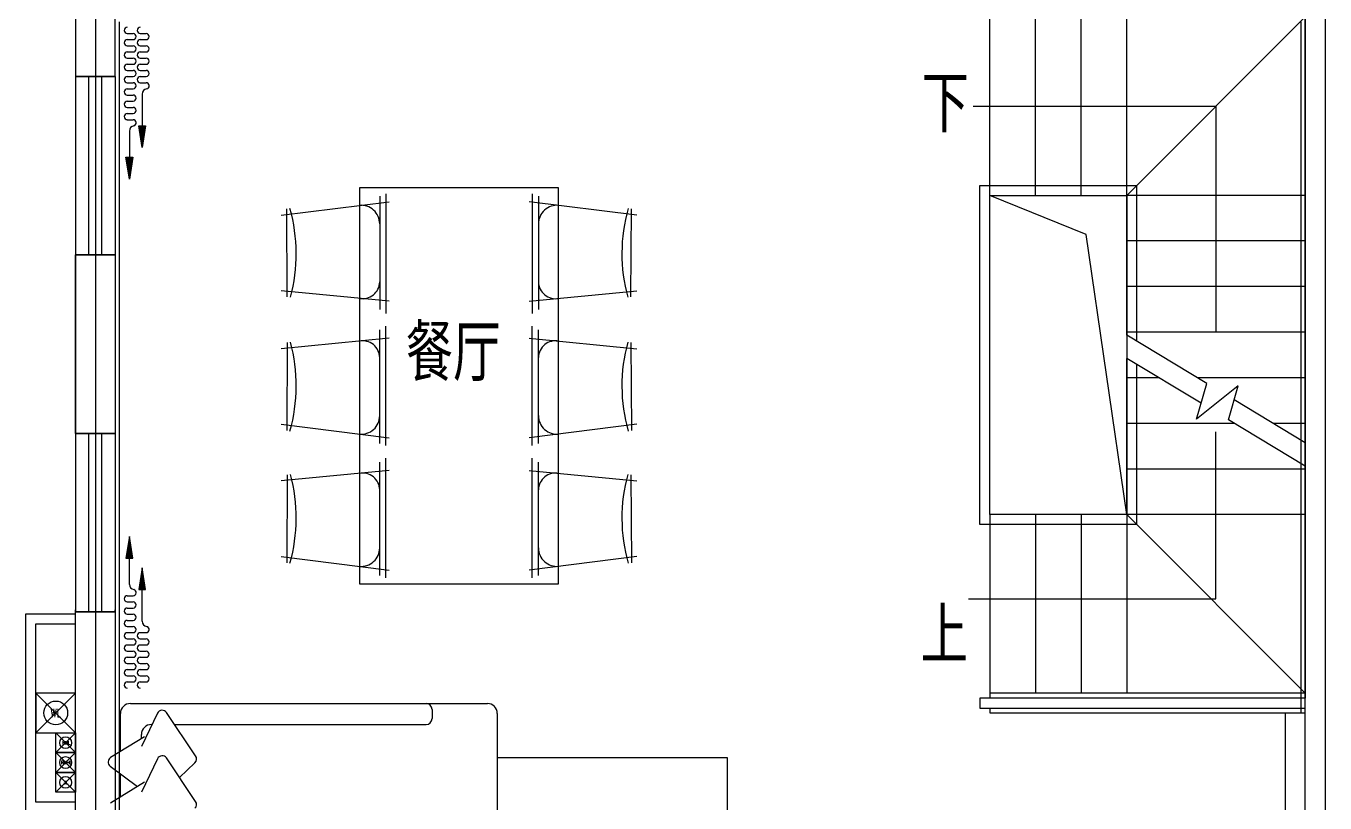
# Model space of a CAD drawing. Extents: x -255202 to 66368, y -6372500 to 603.
# Drawn here: x 16407 to 22957, y -3229017 to -3225099 of the extents above; entities that cross this region are included whole.
import ezdxf
from ezdxf.enums import TextEntityAlignment as Align

# ---------------------------------------------------------------- set-up
doc = ezdxf.new("R2010")
doc.units = 0
doc.header["$LTSCALE"] = 10
doc.header["$MEASUREMENT"] = 0
doc.layers.add('A-门', color=251, linetype='Continuous')
doc.layers.add('L-立面填充1', color=253, linetype='Continuous')
doc.styles.add('L~1D$0$黑体', font='simhei.ttf')
doc.styles.add('L~1Z$0$黑体', font='simhei.ttf')
doc.styles.add('宋体', font='', dxfattribs={"width": 0.8})
doc.styles.add('改L~1D$0$_TCH_DIM', font='SIMPLEX', dxfattribs={"bigfont": 'GBCBIG'})
doc.styles.add('细黑体', font='', dxfattribs={"width": 0.7})
doc.styles.get('宋体').set_extended_font_data('STXihei')
doc.styles.get('细黑体').set_extended_font_data('STXihei')

# ---------------------------------------------------------------- blocks, each defined once
blk = doc.blocks.new('ty')
at = {"layer": 'A-门', "color": 8}
for p, q in [((30579.7, 4262.6), (30579.7, -13753.8)), ((36779.7, 4262.6), (36779.7, -13753.8)), ((36679.7, -9693.9), (36679.7, -1693.9)), ((30479.5, -1793.9), (30479.5, -2093.9)), ((30679.5, -2093.9), (30679.5, -1793.9)), ((30699.7, -1818), (30699.7, -9573)), ((35089.7, -2693.9), (35089.7, -1793.9)), ((35319.7, -2693.9), (35319.7, -1793.9)), ((35549.7, -2693.9), (35549.7, -1793.9)), ((35779.7, -2693.9), (36679.7, -1793.9)), ((35779.7, -2693.9), (35779.7, -1793.9)), ((36659.7, -5303.9), (36659.7, -1818)), ((36679.7, -9593.9), (36679.7, -1793.9)), ((36679.7, -1793.9), (36679.7, -5228.9)), ((30740.5, -1877.4), (30770.1, -1877.4)), ((30806.1, -1877.4), (30835.6, -1877.4)), ((30740.5, -1908.4), (30770.1, -1908.4)), ((30740.5, -1939.5), (30770.1, -1939.5)), ((30806.1, -1908.4), (30835.6, -1908.4)), ((30806.1, -1939.5), (30835.6, -1939.5)), ((30740.5, -1970.5), (30770.1, -1970.5)), ((30740.5, -2001.6), (30770.1, -2001.6)), ((30806.1, -1970.5), (30835.6, -1970.5)), ((30806.1, -2001.6), (30835.6, -2001.6)), ((30679.5, -2093.9), (30479.5, -2093.9)), ((30479.5, -2093.9), (30679.5, -2093.9)), ((30740.5, -2032.6), (30770.1, -2032.6)), ((30740.5, -2063.7), (30770.1, -2063.7)), ((30740.6, -2094.7), (30770.1, -2094.7)), ((30806.1, -2032.6), (30835.6, -2032.6)), ((30806.1, -2063.7), (30835.6, -2063.7)), ((30806.1, -2094.7), (30835.6, -2094.7)), ((30740.6, -2125.8), (30770.1, -2125.8)), ((30740.6, -2156.8), (30770.1, -2156.8)), ((30806.1, -2125.8), (30835.6, -2125.8)), ((30740.6, -2187.9), (30770.1, -2187.9)), ((30740.6, -2218.9), (30770.1, -2218.9)), ((30815.7, -2183.2), (30815.7, -2453.1)), ((30740.6, -2250), (30770.1, -2250)), ((30740.6, -2281), (30770.1, -2281)), ((35005.1, -2243.9), (36229.7, -2243.9)), ((36229.7, -2243.9), (36229.7, -3083.9)), ((30740.6, -2312.1), (30770.1, -2312.1)), ((30815.7, -2453.1), (30798.3, -2343.4)), ((30798.3, -2343.4), (30833.1, -2343.4)), ((30815.7, -2440.3), (30800.6, -2345.4)), ((30800.6, -2345.4), (30830.8, -2345.4)), ((30815.7, -2427.6), (30803, -2347.4)), ((30803, -2347.4), (30828.4, -2347.4)), ((30815.7, -2414.8), (30805.3, -2349.4)), ((30805.3, -2349.4), (30826.1, -2349.4)), ((30815.7, -2402.1), (30807.6, -2351.4)), ((30807.6, -2351.4), (30823.8, -2351.4)), ((30815.7, -2389.4), (30810, -2353.4)), ((30810, -2353.4), (30821.4, -2353.4)), ((30815.7, -2376.6), (30812.3, -2355.4)), ((30812.3, -2355.4), (30819.1, -2355.4)), ((30815.7, -2363.9), (30814.7, -2357.4)), ((30814.7, -2357.4), (30816.7, -2357.4)), ((30833.1, -2343.4), (30815.7, -2453.1)), ((30830.8, -2345.4), (30815.7, -2440.3)), ((30828.4, -2347.4), (30815.7, -2427.6)), ((30826.1, -2349.4), (30815.7, -2414.8)), ((30823.8, -2351.4), (30815.7, -2402.1)), ((30821.4, -2353.4), (30815.7, -2389.4)), ((30819.1, -2355.4), (30815.7, -2376.6)), ((30816.7, -2357.4), (30815.7, -2363.9)), ((30751.2, -2369.3), (30751.2, -2518.1)), ((30751.2, -2611.4), (30733.8, -2501.7)), ((30733.8, -2501.7), (30768.7, -2501.7)), ((30751.2, -2598.6), (30736.1, -2503.7)), ((30736.1, -2503.7), (30766.3, -2503.7)), ((30751.2, -2585.9), (30738.5, -2505.7)), ((30738.5, -2505.7), (30764, -2505.7)), ((30751.2, -2573.1), (30740.8, -2507.7)), ((30740.8, -2507.7), (30761.6, -2507.7)), ((30751.2, -2560.4), (30743.2, -2509.7)), ((30743.2, -2509.7), (30759.3, -2509.7)), ((30751.2, -2547.7), (30745.5, -2511.7)), ((30745.5, -2511.7), (30756.9, -2511.7)), ((30751.2, -2534.9), (30747.9, -2513.7)), ((30747.9, -2513.7), (30754.6, -2513.7)), ((30751.2, -2522.2), (30750.2, -2515.7)), ((30750.2, -2515.7), (30752.3, -2515.7)), ((30768.7, -2501.7), (30751.2, -2611.4)), ((30766.3, -2503.7), (30751.2, -2598.6)), ((30764, -2505.7), (30751.2, -2585.9)), ((30761.6, -2507.7), (30751.2, -2573.1)), ((30759.3, -2509.7), (30751.2, -2560.4)), ((30756.9, -2511.7), (30751.2, -2547.7)), ((30754.6, -2513.7), (30751.2, -2534.9)), ((30752.3, -2515.7), (30751.2, -2522.2)), ((31913.4, -4654.5), (31913.4, -2654.5)), ((31913.4, -2654.5), (32913.4, -2654.5)), ((32913.4, -2654.5), (32913.4, -4654.5)), ((35039.7, -4353.9), (35039.7, -2643.9)), ((35039.7, -2643.9), (35829.7, -2643.9)), ((35829.7, -2643.9), (35829.7, -3429.1)), ((31516.5, -2793.9), (32060.3, -2725.6)), ((32013.4, -2697.8), (32013.4, -3270.1)), ((32044.7, -2686.2), (32044.7, -3289.4)), ((33310.3, -2793.9), (32766.5, -2725.6)), ((32782.2, -2686.2), (32782.2, -3289.4)), ((32813.4, -2697.8), (32813.4, -3270.1)), ((35089.7, -4303.9), (35089.7, -2693.9)), ((35089.7, -2693.9), (35779.7, -2693.9)), ((35575, -2890.9), (35089.7, -2693.9)), ((35779.7, -2693.9), (35779.7, -4073.9)), ((35779.7, -3398.9), (35779.7, -2693.9)), ((36679.7, -2693.9), (35779.7, -2693.9)), ((35779.7, -2763.9), (35779.7, -2739.9)), ((36679.7, -3942.1), (36679.7, -2693.9)), ((36679.7, -2739.9), (36679.7, -2763.9)), ((31546.7, -3206.2), (31544.7, -2762)), ((33280.1, -3206.2), (33282.2, -2762)), ((35779.7, -4303.9), (35575, -2890.9)), ((36679.7, -2923.9), (35779.7, -2923.9)), ((30479.5, -2993.9), (30479.5, -2993.9)), ((30679.5, -2993.9), (30479.5, -2993.9)), ((30479.5, -2993.9), (30679.5, -2993.9)), ((30479.5, -3893.9), (30479.5, -2993.9)), ((30679.5, -2993.9), (30679.5, -3893.9)), ((36229.7, -3083.9), (36229.7, -3383.9)), ((32060.3, -3227.8), (31516.5, -3174.8)), ((32766.5, -3227.8), (33310.3, -3174.8)), ((36679.7, -3153.9), (35779.7, -3153.9)), ((32013.4, -3944.5), (32013.4, -3372.2)), ((32044.7, -3956), (32044.7, -3352.9)), ((32782.2, -3956), (32782.2, -3352.9)), ((32813.4, -3944.5), (32813.4, -3372.2)), ((36679.7, -3383.9), (35779.7, -3383.9)), ((36184.2, -3643.1), (35779.7, -3398.9)), ((32060.3, -3414.5), (31516.5, -3467.5)), ((31546.7, -3436.1), (31544.7, -3880.2)), ((32766.5, -3414.5), (33310.3, -3467.5)), ((33280.1, -3436.1), (33282.2, -3880.2)), ((35779.7, -4303.9), (35779.7, -3515.7)), ((36155.5, -3742.5), (35779.7, -3515.7)), ((35829.7, -3545.9), (35829.7, -4353.9)), ((35942.4, -3613.9), (35779.7, -3613.9)), ((36132.4, -3822.5), (36184.2, -3643.1)), ((36341.7, -3653.7), (36132.4, -3822.5)), ((36679.7, -3613.9), (36135.9, -3613.9)), ((36292.2, -3825.1), (36341.7, -3653.7)), ((36679.7, -3942.1), (36320.9, -3725.6)), ((31516.5, -3848.4), (32060.3, -3916.7)), ((33310.3, -3848.4), (32766.5, -3916.7)), ((36323.4, -3843.9), (35779.7, -3843.9)), ((36679.7, -4058.9), (36292.2, -3825.1)), ((36679.7, -3843.9), (36516.9, -3843.9)), ((30679.5, -3893.9), (30479.5, -3893.9)), ((36229.7, -4185.5), (36229.7, -3885.5)), ((32013.4, -4611.2), (32013.4, -4038.8)), ((32044.7, -4622.7), (32044.7, -4019.6)), ((32782.2, -4622.7), (32782.2, -4019.6)), ((32813.4, -4611.2), (32813.4, -4038.8)), ((35779.7, -4058.9), (35779.7, -4303.9)), ((36679.7, -4303.9), (36679.7, -4058.9)), ((32060.3, -4081.1), (31516.5, -4134.1)), ((31546.7, -4102.8), (31544.7, -4546.9)), ((32766.5, -4081.1), (33310.3, -4134.1)), ((33280.1, -4102.8), (33282.2, -4546.9)), ((36679.7, -4073.9), (35779.7, -4073.9)), ((36229.7, -4728.9), (36229.7, -4185.5)), ((35089.7, -4303.9), (35089.7, -5203.9)), ((35779.7, -4303.9), (35089.7, -4303.9)), ((35319.7, -4303.9), (35319.7, -5203.9)), ((35549.7, -4303.9), (35549.7, -5203.9)), ((35779.7, -4303.9), (35779.7, -5203.9)), ((35779.7, -4303.9), (36679.7, -5203.9)), ((36679.7, -4303.9), (35779.7, -4303.9)), ((35829.7, -4353.9), (35039.7, -4353.9)), ((30751.2, -4413.4), (30733.8, -4523.1)), ((30751.2, -4426.2), (30736.1, -4521.1)), ((30751.2, -4438.9), (30738.5, -4519.1)), ((30751.2, -4451.6), (30740.8, -4517.1)), ((30768.7, -4523.1), (30751.2, -4413.4)), ((30766.3, -4521.1), (30751.2, -4426.2)), ((30764, -4519.1), (30751.2, -4438.9)), ((30761.6, -4517.1), (30751.2, -4451.6)), ((30738.5, -4519.1), (30764, -4519.1)), ((30740.8, -4517.1), (30761.6, -4517.1)), ((30751.2, -4464.4), (30743.2, -4515.1)), ((30743.2, -4515.1), (30759.3, -4515.1)), ((30751.2, -4477.1), (30745.5, -4513.1)), ((30745.5, -4513.1), (30756.9, -4513.1)), ((30751.2, -4489.9), (30747.9, -4511.1)), ((30747.9, -4511.1), (30754.6, -4511.1)), ((30751.2, -4502.6), (30750.2, -4509.1)), ((30750.2, -4509.1), (30752.3, -4509.1)), ((30759.3, -4515.1), (30751.2, -4464.4)), ((30756.9, -4513.1), (30751.2, -4477.1)), ((30754.6, -4511.1), (30751.2, -4489.9)), ((30752.3, -4509.1), (30751.2, -4502.6)), ((30751.2, -4655.5), (30751.2, -4506.7)), ((31516.5, -4515), (32060.3, -4583.3)), ((33310.3, -4515), (32766.5, -4583.3)), ((30733.8, -4523.1), (30768.7, -4523.1)), ((30736.1, -4521.1), (30766.3, -4521.1)), ((30815.7, -4571.7), (30798.3, -4681.4)), ((30815.7, -4584.5), (30800.6, -4679.4)), ((30815.7, -4841.6), (30815.7, -4571.7)), ((30833.1, -4681.4), (30815.7, -4571.7)), ((30830.8, -4679.4), (30815.7, -4584.5)), ((30815.7, -4597.2), (30803, -4677.4)), ((30815.7, -4609.9), (30805.3, -4675.4)), ((30815.7, -4622.7), (30807.6, -4673.4)), ((30815.7, -4635.4), (30810, -4671.4)), ((30815.7, -4648.2), (30812.3, -4669.4)), ((30828.4, -4677.4), (30815.7, -4597.2)), ((30826.1, -4675.4), (30815.7, -4609.9)), ((30823.8, -4673.4), (30815.7, -4622.7)), ((30821.4, -4671.4), (30815.7, -4635.4)), ((30819.1, -4669.4), (30815.7, -4648.2)), ((30740.6, -4712.7), (30770.1, -4712.7)), ((30798.3, -4681.4), (30833.1, -4681.4)), ((30800.6, -4679.4), (30830.8, -4679.4)), ((30803, -4677.4), (30828.4, -4677.4)), ((30805.3, -4675.4), (30826.1, -4675.4)), ((30807.6, -4673.4), (30823.8, -4673.4)), ((30810, -4671.4), (30821.4, -4671.4)), ((30812.3, -4669.4), (30819.1, -4669.4)), ((30815.7, -4660.9), (30814.7, -4667.4)), ((30814.7, -4667.4), (30816.7, -4667.4)), ((30816.7, -4667.4), (30815.7, -4660.9)), ((32913.4, -4654.5), (31913.4, -4654.5)), ((30740.6, -4743.8), (30770.1, -4743.8)), ((30740.6, -4774.8), (30770.1, -4774.8)), ((34982.7, -4728.9), (36229.7, -4728.9)), ((30229.7, -5803.9), (30229.7, -4803.9)), ((30229.7, -4803.9), (30479.7, -4803.9)), ((30679.5, -4793.9), (30479.5, -4793.9)), ((30479.7, -7993.9), (30479.7, -4783.9)), ((30479.7, -4783.9), (30479.7, -4783.9)), ((30479.7, -4783.9), (30479.7, -4793.9)), ((30479.7, -4793.9), (30679.7, -4793.9)), ((30679.7, -4793.9), (30479.7, -4793.9)), ((30679.7, -4793.9), (30679.7, -4783.9)), ((30679.7, -4783.9), (30679.7, -5293.9)), ((30740.6, -4805.9), (30770.1, -4805.9)), ((30740.6, -4836.9), (30770.1, -4836.9)), ((30279.7, -5753.9), (30279.7, -4853.9)), ((30279.7, -4853.9), (30479.7, -4853.9)), ((30740.6, -4868), (30770.1, -4868)), ((30740.6, -4899), (30770.1, -4899)), ((30806.1, -4899), (30835.6, -4899)), ((30740.6, -4930.1), (30770.1, -4930.1)), ((30740.5, -4961.1), (30770.1, -4961.1)), ((30806.1, -4930.1), (30835.6, -4930.1)), ((30806.1, -4961.1), (30835.6, -4961.1)), ((30740.5, -4992.2), (30770.1, -4992.2)), ((30740.5, -5023.2), (30770.1, -5023.2)), ((30806.1, -4992.2), (30835.6, -4992.2)), ((30806.1, -5023.2), (30835.6, -5023.2)), ((30740.5, -5054.3), (30770.1, -5054.3)), ((30740.5, -5085.3), (30770.1, -5085.3)), ((30806.1, -5054.3), (30835.6, -5054.3)), ((30806.1, -5085.3), (30835.6, -5085.3)), ((30740.5, -5147.4), (30770.1, -5147.4)), ((30740.5, -5116.4), (30770.1, -5116.4)), ((30806.1, -5116.4), (30835.6, -5116.4)), ((30806.1, -5147.4), (30835.6, -5147.4)), ((30279.7, -5203.9), (30479.7, -5403.9)), ((30479.7, -5203.9), (30279.7, -5403.9)), ((36679.7, -5228.9), (35039.7, -5228.9)), ((35039.7, -5228.9), (35039.7, -5278.9)), ((36679.7, -5203.9), (35089.7, -5203.9)), ((35089.7, -5203.9), (35089.7, -5228.9)), ((36679.7, -5303.9), (36679.7, -5203.9)), ((36679.7, -5278.9), (36679.7, -5228.9)), ((30679.7, -5293.9), (30679.7, -8093.9)), ((30756, -5256.1), (32556.1, -5256.1)), ((31084.5, -5520.4), (30937.8, -5301.3)), ((32277.1, -5286.1), (32277.1, -5332.1)), ((35039.7, -5278.9), (36679.7, -5278.9)), ((35089.7, -5278.9), (35089.7, -5303.9)), ((35089.7, -5303.9), (36679.7, -5303.9)), ((36579.7, -6303.9), (36579.7, -5303.9)), ((36579.7, -5303.9), (36659.7, -5303.9)), ((30706, -5498.4), (30706, -5306.1)), ((30892.6, -5305.5), (30811.9, -5473.7)), ((30861.9, -5362.1), (30865.5, -5362.1)), ((30978.5, -5362.1), (32247.1, -5362.1)), ((32606.1, -5306.1), (32606.1, -6026.1)), ((30479.7, -5403.9), (30379.7, -5503.9)), ((30379.7, -5403.9), (30479.7, -5503.9)), ((30826.6, -5423.9), (30656.6, -5528.9)), ((30811.9, -5433), (30811.9, -5412.1)), ((30479.7, -5503.9), (30379.7, -5603.9)), ((30379.7, -5503.9), (30479.7, -5603.9)), ((30892.6, -5534.7), (30811.9, -5702.9)), ((31084.5, -5749.6), (30937.8, -5530.4)), ((31004.5, -5630.1), (31081.6, -5555.1)), ((33767, -5530.7), (32606.1, -5530.7)), ((33767, -8871.9), (33767, -5530.7)), ((30479.7, -5603.9), (30379.7, -5703.9)), ((30379.7, -5603.9), (30479.7, -5703.9)), ((30654, -5572.2), (30792.4, -5674.2)), ((30706, -5727.6), (30706, -5610.5)), ((30706, -5727.6), (30706, -5613.4)), ((30826.6, -5653.1), (30656.6, -5758.1)), ((30479.7, -5753.9), (30279.7, -5753.9))]:
    blk.add_line(p, q, dxfattribs=at)
at = {"layer": 'A-门', "color": 8, "extrusion": (0, 0, -1)}
for p, q in [((30479.5, -2093.9), (30479.5, -4793.9)), ((30546.2, -2993.9), (30546.2, -2093.9)), ((30612.9, -2993.9), (30612.9, -2093.9)), ((30679.5, -2093.9), (30679.5, -4793.9)), ((30479.5, -2993.9), (30679.5, -2993.9)), ((30479.5, -3893.9), (30679.5, -3893.9)), ((30546.2, -4793.9), (30546.2, -3893.9)), ((30612.9, -4793.9), (30612.9, -3893.9)), ((30479.5, -4793.9), (30679.5, -4793.9))]:
    blk.add_line(p, q, dxfattribs=at)
at = {"layer": 'A-门', "color": 8}
for points in [[(30279.7, -5403.9), (30479.7, -5403.9), (30479.7, -5203.9), (30279.7, -5203.9)], [(30479.7, -5503.9), (30379.7, -5503.9), (30379.7, -5403.9), (30479.7, -5403.9)], [(30479.7, -5603.9), (30379.7, -5603.9), (30379.7, -5503.9), (30479.7, -5503.9)], [(30479.7, -5703.9), (30379.7, -5703.9), (30379.7, -5603.9), (30479.7, -5603.9)]]:
    blk.add_lwpolyline(points, close=True, dxfattribs=at)
for centre, radius in [((30379.7, -5303.9), 60), ((30429.7, -5453.9), 30), ((30429.7, -5553.9), 30), ((30429.7, -5653.9), 30)]:
    blk.add_circle(centre, radius, dxfattribs=at)
for centre, radius, start, end in [((30740.5, -1861.8), 15.5, 90.00135, 270.00135), ((30770.1, -1892.9), 15.5, 270.00135, 90.00135), ((30806.1, -1861.8), 15.5, 90.00135, 270.00135), ((30835.6, -1892.9), 15.5, 270.00135, 90.00135), ((30740.5, -1923.9), 15.5, 90.00135, 270.00135), ((30770.1, -1955), 15.5, 270.00135, 90.00135), ((30806.1, -1923.9), 15.5, 90.00135, 270.00135), ((30835.6, -1955), 15.5, 270.00135, 90.00135), ((30740.5, -1986), 15.5, 90.00135, 270.00135), ((30770.1, -2017.1), 15.5, 270.00135, 90.00135), ((30806.1, -1986), 15.5, 90.00135, 270.00135), ((30835.6, -2017.1), 15.5, 270.00135, 90.00135), ((30740.5, -2048.1), 15.5, 90.00135, 270.00135), ((30740.6, -2110.2), 15.5, 90.00135, 270.00135), ((30770.1, -2079.2), 15.5, 270.00135, 90.00135), ((30806.1, -2048.1), 15.5, 90.00135, 270.00135), ((30806.1, -2110.2), 15.5, 90.00135, 270.00135), ((30835.6, -2079.2), 15.5, 270.00135, 90.00135), ((30740.6, -2172.3), 15.5, 90.00135, 270.00135), ((30770.1, -2141.3), 15.5, 270.00135, 90.00135), ((30842.7, -2183.2), 27, 99.59613, 180.00135), ((30835.6, -2141.3), 15.5, 279.59613, 90.00135), ((30740.6, -2234.4), 15.5, 90.00135, 270.00135), ((30770.1, -2203.4), 15.5, 270.00135, 90.00135), ((30740.6, -2296.5), 15.5, 90.00135, 270.00135), ((30770.1, -2265.5), 15.5, 270.00135, 90.00135), ((30778.2, -2369.3), 27, 101.01085, 180.00135), ((30770.1, -2327.6), 15.5, 281.01085, 90.00135), ((31919.7, -2837.7), 93.7, 0, 95.71059), ((32907.2, -2837.7), 93.7, 84.28941, 180), ((30760.5, -2987.8), 832, 344.67211, 15.89044), ((34066.3, -2987.8), 832, 164.10956, 195.32789), ((31927, -3128.4), 86.4, 258.84673, 358.82053), ((32899.8, -3128.4), 86.4, 181.17947, 281.15327), ((30760.5, -3654.4), 832, 344.10956, 15.32789), ((31927, -3513.8), 86.4, 1.17947, 101.15327), ((32899.8, -3513.8), 86.4, 78.84673, 178.82053), ((34066.3, -3654.4), 832, 164.67211, 195.89044), ((31919.7, -3804.5), 93.7, 264.28941, 0), ((32907.2, -3804.5), 93.7, 180, 275.71059), ((30760.5, -4321.1), 832, 344.10956, 15.32789), ((31927, -4180.5), 86.4, 1.17947, 101.15327), ((32899.8, -4180.5), 86.4, 78.84673, 178.82053), ((34066.3, -4321.1), 832, 164.67211, 195.89044), ((31919.7, -4471.2), 93.7, 264.28941, 0), ((32907.2, -4471.2), 93.7, 180, 275.71059), ((32907.2, -4471.2), 93.7, 180, 275.71059), ((30740.6, -4728.3), 15.5, 89.99865, 269.99865), ((30778.2, -4655.5), 27, 179.99865, 258.98915), ((30770.1, -4697.2), 15.5, 269.99865, 78.98915), ((30740.6, -4790.4), 15.5, 89.99865, 269.99865), ((30770.1, -4759.3), 15.5, 269.99865, 89.99865), ((30740.6, -4852.5), 15.5, 89.99865, 269.99865), ((30770.1, -4821.4), 15.5, 269.99865, 89.99865), ((30842.7, -4841.6), 27, 179.99865, 260.40387), ((30740.6, -4914.6), 15.5, 89.99865, 269.99865), ((30770.1, -4883.5), 15.5, 269.99865, 89.99865), ((30806.1, -4914.6), 15.5, 89.99865, 269.99865), ((30835.6, -4883.5), 15.5, 269.99865, 80.40387), ((30740.5, -4976.7), 15.5, 89.99865, 269.99865), ((30770.1, -4945.6), 15.5, 269.99865, 89.99865), ((30806.1, -4976.7), 15.5, 89.99865, 269.99865), ((30835.6, -4945.6), 15.5, 269.99865, 89.99865), ((30740.5, -5038.8), 15.5, 89.99865, 269.99865), ((30770.1, -5007.7), 15.5, 269.99865, 89.99865), ((30806.1, -5038.8), 15.5, 89.99865, 269.99865), ((30835.6, -5007.7), 15.5, 269.99865, 89.99865), ((30740.5, -5100.9), 15.5, 89.99865, 269.99865), ((30770.1, -5069.8), 15.5, 269.99865, 89.99865), ((30806.1, -5100.9), 15.5, 89.99865, 269.99865), ((30835.6, -5069.8), 15.5, 269.99865, 89.99865), ((30740.5, -5163), 15.5, 89.99865, 269.99865), ((30770.1, -5131.9), 15.5, 269.99865, 89.99865), ((30806.1, -5163), 15.5, 89.99865, 269.99865), ((30835.6, -5131.9), 15.5, 269.99865, 89.99865), ((30756, -5306.1), 50, 90, 180), ((30916.5, -5317), 26.5, 36.42799, 154.35164), ((32247.1, -5286.1), 30, 0, 90), ((32556.1, -5306.1), 50, 0, 90), ((30861.9, -5412.1), 50, 90, 179.99991), ((32247.1, -5332.1), 30, 270, 0), ((30670.5, -5551.4), 26.5, 121.69145, 231.60046), ((30916.5, -5546.1), 26.5, 36.42799, 154.35164), ((31063.2, -5536.1), 26.5, 314.19889, 36.42799), ((31063.2, -5765.3), 26.5, 314.19889, 36.42799)]:
    blk.add_arc(centre, radius, start, end, dxfattribs=at)
at = {"layer": 'A-门', "color": 8, "style": '细黑体', "width": 0.7}
for s, p in [('下', (34745.4, -2348.3)), ('餐厅', (32144.4, -3604)), ('上', (34740.4, -5028.3))]:
    blk.add_text(s, height=250, dxfattribs=at).set_placement(p)
at = {"layer": 'A-门', "color": 8, "style": '改L~1D$0$_TCH_DIM', "width": 0.705882}
for s, height, p in [('WL', 42.5, (30354, -5325.2)), ('RML', 17, (30413.4, -5462.4)), ('RMHL', 17, (30407.1, -5562.4)), ('JL', 17, (30421.7, -5662.4))]:
    blk.add_text(s, height=height, rotation=359.9975, dxfattribs=at).set_placement(p)
at = {"layer": 'A-门', "color": 8, "width": 0.75}
for rotation, style, p in [(90, 'L~1D$0$黑体', (30165.4, -8870.6)), (90, 'L~1D$0$黑体', (55174.4, -8847)), (180, 'L~1Z$0$黑体', (41491.3, -10055.8))]:
    blk.add_attdef('1/AC', text='', height=120, rotation=rotation, dxfattribs=dict(at, style=style)).set_placement(p, align=Align.MIDDLE)
at = {"layer": 'A-门', "color": 8, "style": '宋体'}
for text_generation_flag, p in [(6, (36240.8, -8783.5, -6.9)), (2, (37300.4, -8783.5, -6.9)), (6, (48058.9, -8783.5, -6.9)), (2, (49118.5, -8783.5, -6.9))]:
    blk.add_attdef('KT', text='', height=79.4, rotation=90, dxfattribs=dict(at, text_generation_flag=text_generation_flag)).set_placement(p, align=Align.MIDDLE)
at = {"layer": 'A-门', "color": 8, "style": 'L~1Z$0$黑体', "text_generation_flag": 4, "width": 0.75}
blk.add_attdef('1/AC', text='', height=120, dxfattribs=at).set_placement((43868.1, -10055.8), align=Align.MIDDLE)

msp = doc.modelspace()

# ---------------------------------------------------------------- block references
at = {"layer": 'L-立面填充1'}
msp.add_blockref('ty', (-13822.9, -3223259.1), dxfattribs=at)

doc.saveas('drawing.dxf')
